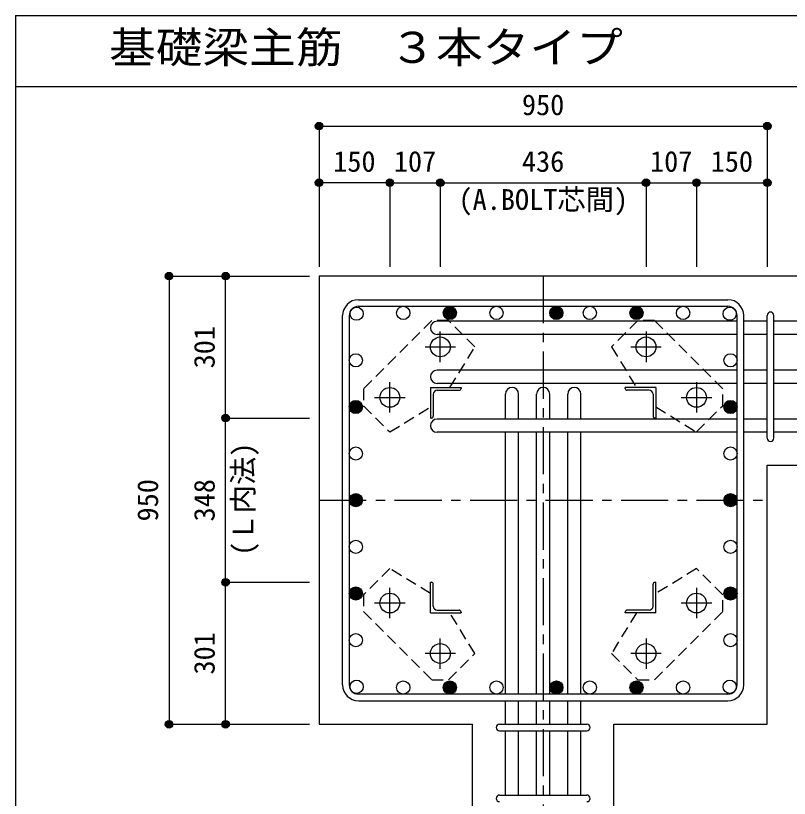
# Model space of a CAD drawing. Units: millimetres at full size, sheet at 1:20. Extents: x -3982 to 3969, y -2797 to 2801.
# Drawn here: x -3982 to -2342, y 1142 to 2801 of the extents above; entities that cross this region are included whole.
import ezdxf
from ezdxf.enums import TextEntityAlignment as Align

# ---------------------------------------------------------------- set-up
doc = ezdxf.new("R2010")
doc.units = ezdxf.units.MM
doc.header["$LTSCALE"] = 20
doc.header["$PDMODE"] = 32
doc.header["$PDSIZE"] = 10
doc.linetypes.add('CHAIN1', pattern=[8, 5, -1, 1, -1])
doc.linetypes.add('DASHED1', pattern=[1.8, 1.2, -0.6])
for name, color, linetype in [('6-1_躯体線', 2, 'Continuous'), ('6-2_A.Bolt_', 4, 'Continuous'), ('6-3_柱型主筋', 4, 'Continuous'), ('6-4_フープ', 7, 'Continuous'), ('6-5_梁主筋', 7, 'Continuous'), ('6-6_S.T.P.', 7, 'Continuous'), ('6-7_文字', 7, 'Continuous'), ('6-9_プレート', 4, 'DASHED1'), ('6-D_寸法', 4, 'Continuous'), ('F-0_枠', 6, 'Continuous')]:
    doc.layers.add(name, color=color, linetype=linetype)
doc.styles.add('ＭＳ ゴシック', font='')
doc.styles.get('ＭＳ ゴシック').set_extended_font_data('MS Gothic')

msp = doc.modelspace()

# ---------------------------------------------------------------- linework, layer by layer
at = {"layer": '6-1_躯体線'}
for p, q in [((-3338.87, 2248.59), (-3338.87, 1298.59)), ((-1988.87, 2248.59), (-3338.87, 2248.59)), ((-2388.87, 1848.09), (-1988.87, 1848.09)), ((-2388.87, 1298.59), (-2388.87, 1848.09)), ((-3338.87, 1298.59), (-3013.37, 1298.59)), ((-3013.37, 898.59), (-3013.37, 1298.59)), ((-2714.37, 898.59), (-2714.37, 1298.59)), ((-2714.37, 1298.59), (-2388.87, 1298.59))]:
    msp.add_line(p, q, dxfattribs=at)
at = {"layer": '6-2_A.Bolt_', "linetype": 'CHAIN1'}
for p, q in [((-3081.87, 2066.39), (-3081.87, 2130.89)), ((-2645.87, 2130.89), (-2645.87, 2066.39)), ((-3114.17, 2098.59), (-3049.67, 2098.59)), ((-2678.07, 2098.59), (-2613.57, 2098.59)), ((-3188.87, 1959.39), (-3188.87, 2023.89)), ((-2538.87, 2023.89), (-2538.87, 1959.39)), ((-3221.17, 1991.59), (-3156.67, 1991.59)), ((-2571.07, 1991.59), (-2506.57, 1991.59)), ((-3188.87, 1523.29), (-3188.87, 1587.79)), ((-2538.87, 1587.79), (-2538.87, 1523.29)), ((-3156.67, 1555.59), (-3221.17, 1555.59)), ((-2506.57, 1555.59), (-2571.07, 1555.59)), ((-3081.87, 1416.29), (-3081.87, 1480.79)), ((-2645.87, 1480.79), (-2645.87, 1416.29)), ((-3049.67, 1448.59), (-3114.17, 1448.59)), ((-2613.57, 1448.59), (-2678.07, 1448.59))]:
    msp.add_line(p, q, dxfattribs=at)
at = {"layer": '6-2_A.Bolt_'}
for p, q in [((-3102.87, 2012.59), (-3037.87, 2012.59)), ((-3102.87, 2012.59), (-3102.87, 1947.59)), ((-3037.87, 2012.59), (-3037.87, 2010.59)), ((-2624.87, 2012.59), (-2689.87, 2012.59)), ((-2689.87, 2010.59), (-2689.87, 2012.59)), ((-2624.87, 2012.59), (-2624.87, 1947.59)), ((-3096.87, 1998.09), (-3096.87, 1951.59)), ((-3088.37, 2006.59), (-3041.87, 2006.59)), ((-2639.37, 2006.59), (-2685.87, 2006.59)), ((-2630.87, 1998.09), (-2630.87, 1951.59)), ((-3100.87, 1947.59), (-3102.87, 1947.59)), ((-2624.87, 1947.59), (-2626.87, 1947.59)), ((-3102.87, 1599.59), (-3100.87, 1599.59)), ((-3102.87, 1534.59), (-3102.87, 1599.59)), ((-3096.87, 1549.09), (-3096.87, 1595.59)), ((-2630.87, 1549.09), (-2630.87, 1595.59)), ((-2626.87, 1599.59), (-2624.87, 1599.59)), ((-2624.87, 1534.59), (-2624.87, 1599.59)), ((-3102.87, 1534.59), (-3037.87, 1534.59)), ((-3088.37, 1540.59), (-3041.87, 1540.59)), ((-3037.87, 1536.59), (-3037.87, 1534.59)), ((-2689.87, 1534.59), (-2689.87, 1536.59)), ((-2624.87, 1534.59), (-2689.87, 1534.59)), ((-2639.37, 1540.59), (-2685.87, 1540.59))]:
    msp.add_line(p, q, dxfattribs=at)
at = {"layer": '6-2_A.Bolt_', "color": 3}
for centre in [(-3081.87, 2098.59), (-2645.87, 2098.59), (-3188.87, 1991.59), (-2538.87, 1991.59), (-3188.87, 1555.59), (-2538.87, 1555.59), (-3081.87, 1448.59), (-2645.87, 1448.59)]:
    msp.add_circle(centre, 21, dxfattribs=at)
at = {"layer": '6-2_A.Bolt_'}
for centre, radius, start, end in [((-3041.87, 2010.59), 4, 270, 0), ((-2685.87, 2010.59), 4, 180, 270), ((-3088.37, 1998.09), 8.5, 90, 180), ((-2639.37, 1998.09), 8.5, 0, 90), ((-3100.87, 1951.59), 4, 270, 0), ((-2626.87, 1951.59), 4, 180, 270), ((-3100.87, 1595.59), 4, 0, 90), ((-2626.87, 1595.59), 4, 90, 180), ((-3088.37, 1549.09), 8.5, 180, 270), ((-2639.37, 1549.09), 8.5, 270, 0), ((-3041.87, 1536.59), 4, 0, 90), ((-2685.87, 1536.59), 4, 90, 180)]:
    msp.add_arc(centre, radius, start, end, dxfattribs=at)
at = {"layer": '6-3_柱型主筋', "color": 3}
for centre in [(-3259.26, 2168.98), (-3160.41, 2170.59), (-3061.56, 2170.59), (-3061.56, 2170.59), (-2962.71, 2170.59), (-2835.87, 2170.59), (-2835.87, 2170.59), (-2765.02, 2170.59), (-2666.17, 2170.59), (-2666.17, 2170.59), (-2567.33, 2170.59), (-2468.48, 2168.98), (-3260.87, 2070.13), (-2466.87, 2070.13), (-3260.87, 1971.28), (-3260.87, 1971.28), (-2466.87, 1971.28), (-2466.87, 1971.28), (-3260.87, 1872.44), (-2466.87, 1872.44), (-3260.87, 1773.59), (-3260.87, 1773.59), (-2466.87, 1773.59), (-2466.87, 1773.59), (-3260.87, 1674.74), (-2466.87, 1674.74), (-3260.87, 1575.89), (-3260.87, 1575.89), (-2466.87, 1575.89), (-2466.87, 1575.89), (-3260.87, 1477.05), (-2466.87, 1477.05), (-3259.26, 1378.2), (-3160.41, 1376.59), (-3061.56, 1376.59), (-3061.56, 1376.59), (-2962.71, 1376.59), (-2835.87, 1376.59), (-2835.87, 1376.59), (-2765.02, 1376.59), (-2666.17, 1376.59), (-2666.17, 1376.59), (-2567.33, 1376.59), (-2468.48, 1378.2)]:
    msp.add_circle(centre, 14, dxfattribs=at)
at = {"layer": '6-3_柱型主筋'}
for centre, radius in [((-3061.56, 2170.59), 14), ((-3061.56, 2170.59), 12.6), ((-3061.56, 2170.59), 11.2), ((-3061.56, 2170.59), 9.8), ((-3061.56, 2170.59), 8.4), ((-3061.56, 2170.59), 7), ((-3061.56, 2170.59), 5.6), ((-3061.56, 2170.59), 4.2), ((-2835.87, 2170.59), 14), ((-2835.87, 2170.59), 12.6), ((-2835.87, 2170.59), 11.2), ((-2835.87, 2170.59), 9.8), ((-2835.87, 2170.59), 8.4), ((-2835.87, 2170.59), 7), ((-2835.87, 2170.59), 5.6), ((-2835.87, 2170.59), 4.2), ((-2666.17, 2170.59), 14), ((-2666.17, 2170.59), 12.6), ((-2666.17, 2170.59), 11.2), ((-2666.17, 2170.59), 9.8), ((-2666.17, 2170.59), 8.4), ((-2666.17, 2170.59), 7), ((-2666.17, 2170.59), 5.6), ((-2666.17, 2170.59), 4.2), ((-3061.56, 2170.59), 2.8), ((-3061.56, 2170.59), 1.4), ((-2835.87, 2170.59), 2.8), ((-2835.87, 2170.59), 1.4), ((-2666.17, 2170.59), 2.8), ((-2666.17, 2170.59), 1.4), ((-3260.87, 1971.28), 14), ((-3260.87, 1971.28), 12.6), ((-3260.87, 1971.28), 11.2), ((-3260.87, 1971.28), 9.8), ((-3260.87, 1971.28), 8.4), ((-3260.87, 1971.28), 7), ((-3260.87, 1971.28), 5.6), ((-3260.87, 1971.28), 4.2), ((-2466.87, 1971.28), 14), ((-2466.87, 1971.28), 12.6), ((-2466.87, 1971.28), 11.2), ((-2466.87, 1971.28), 9.8), ((-2466.87, 1971.28), 8.4), ((-2466.87, 1971.28), 7), ((-2466.87, 1971.28), 5.6), ((-2466.87, 1971.28), 4.2), ((-3260.87, 1971.28), 2.8), ((-3260.87, 1971.28), 1.4), ((-2466.87, 1971.28), 2.8), ((-2466.87, 1971.28), 1.4), ((-3260.87, 1773.59), 14), ((-3260.87, 1773.59), 12.6), ((-3260.87, 1773.59), 11.2), ((-3260.87, 1773.59), 9.8), ((-3260.87, 1773.59), 8.4), ((-3260.87, 1773.59), 7), ((-3260.87, 1773.59), 5.6), ((-3260.87, 1773.59), 4.2), ((-3260.87, 1773.59), 2.8), ((-2466.87, 1773.59), 14), ((-2466.87, 1773.59), 12.6), ((-2466.87, 1773.59), 11.2), ((-2466.87, 1773.59), 9.8), ((-2466.87, 1773.59), 8.4), ((-2466.87, 1773.59), 7), ((-2466.87, 1773.59), 5.6), ((-2466.87, 1773.59), 4.2), ((-2466.87, 1773.59), 2.8), ((-3260.87, 1773.59), 1.4), ((-2466.87, 1773.59), 1.4), ((-3260.87, 1575.89), 14), ((-3260.87, 1575.89), 12.6), ((-3260.87, 1575.89), 11.2), ((-3260.87, 1575.89), 9.8), ((-3260.87, 1575.89), 8.4), ((-3260.87, 1575.89), 7), ((-3260.87, 1575.89), 5.6), ((-3260.87, 1575.89), 4.2), ((-3260.87, 1575.89), 2.8), ((-3260.87, 1575.89), 1.4), ((-2466.87, 1575.89), 14), ((-2466.87, 1575.89), 12.6), ((-2466.87, 1575.89), 11.2), ((-2466.87, 1575.89), 9.8), ((-2466.87, 1575.89), 8.4), ((-2466.87, 1575.89), 7), ((-2466.87, 1575.89), 5.6), ((-2466.87, 1575.89), 4.2), ((-2466.87, 1575.89), 2.8), ((-2466.87, 1575.89), 1.4), ((-3061.56, 1376.59), 14), ((-3061.56, 1376.59), 12.6), ((-3061.56, 1376.59), 11.2), ((-3061.56, 1376.59), 9.8), ((-3061.56, 1376.59), 8.4), ((-3061.56, 1376.59), 7), ((-3061.56, 1376.59), 5.6), ((-3061.56, 1376.59), 4.2), ((-3061.56, 1376.59), 2.8), ((-3061.56, 1376.59), 1.4), ((-2835.87, 1376.59), 14), ((-2835.87, 1376.59), 12.6), ((-2835.87, 1376.59), 11.2), ((-2835.87, 1376.59), 9.8), ((-2835.87, 1376.59), 8.4), ((-2835.87, 1376.59), 7), ((-2835.87, 1376.59), 5.6), ((-2835.87, 1376.59), 4.2), ((-2835.87, 1376.59), 2.8), ((-2835.87, 1376.59), 1.4), ((-2666.17, 1376.59), 14), ((-2666.17, 1376.59), 12.6), ((-2666.17, 1376.59), 11.2), ((-2666.17, 1376.59), 9.8), ((-2666.17, 1376.59), 8.4), ((-2666.17, 1376.59), 7), ((-2666.17, 1376.59), 5.6), ((-2666.17, 1376.59), 4.2), ((-2666.17, 1376.59), 2.8), ((-2666.17, 1376.59), 1.4)]:
    msp.add_circle(centre, radius, dxfattribs=at)
at = {"layer": '6-4_フープ'}
for p, q in [((-3255.37, 2198.59), (-2472.37, 2198.59)), ((-3255.37, 2184.59), (-2472.37, 2184.59)), ((-3288.87, 1382.09), (-3288.87, 2165.09)), ((-3274.87, 2165.09), (-3274.87, 1382.09)), ((-2452.87, 1382.09), (-2452.87, 2165.09)), ((-2438.87, 1382.09), (-2438.87, 2165.09)), ((-2472.37, 1362.59), (-3255.37, 1362.59)), ((-3255.37, 1348.59), (-2472.37, 1348.59))]:
    msp.add_line(p, q, dxfattribs=at)
for centre, radius, start, end in [((-3255.37, 2165.09), 33.5, 90, 180), ((-2472.37, 2165.09), 33.5, 0, 90), ((-3255.37, 2165.09), 19.5, 90, 180), ((-2472.37, 2165.09), 19.5, 0, 90), ((-3255.37, 1382.09), 33.5, 180, 270), ((-3255.37, 1382.09), 19.5, 180, 270), ((-2472.37, 1382.09), 33.5, 270, 0), ((-2472.37, 1382.09), 19.5, 270, 0)]:
    msp.add_arc(centre, radius, start, end, dxfattribs=at)
at = {"layer": '6-5_梁主筋'}
for p, q in [((-2452.87, 2152.98), (-3088.87, 2152.98)), ((-2388.87, 2152.98), (-2438.87, 2152.98)), ((-2238.87, 2152.98), (-2374.87, 2152.98)), ((-2452.87, 2124.98), (-3088.87, 2124.98)), ((-2388.87, 2124.98), (-2438.87, 2124.98)), ((-2238.87, 2124.98), (-2374.87, 2124.98)), ((-2452.87, 2049.28), (-3088.87, 2049.28)), ((-2388.87, 2049.28), (-2438.87, 2049.28)), ((-2238.87, 2049.28), (-2374.87, 2049.28)), ((-2452.87, 2021.28), (-3088.87, 2021.28)), ((-2388.87, 2021.28), (-2438.87, 2021.28)), ((-2238.87, 2021.28), (-2374.87, 2021.28)), ((-2943.87, 1945.59), (-2943.87, 1998.59)), ((-2915.87, 1945.59), (-2915.87, 1998.59)), ((-2877.87, 1945.59), (-2877.87, 1998.59)), ((-2849.87, 1945.59), (-2849.87, 1998.59)), ((-2811.87, 1945.59), (-2811.87, 1998.59)), ((-2783.87, 1945.59), (-2783.87, 1998.59)), ((-2452.87, 1945.59), (-3088.87, 1945.59)), ((-2388.87, 1945.59), (-2438.87, 1945.59)), ((-2238.87, 1945.59), (-2374.87, 1945.59)), ((-2452.87, 1917.59), (-3088.87, 1917.59)), ((-2943.87, 1362.59), (-2943.87, 1917.59)), ((-2915.87, 1362.59), (-2915.87, 1917.59)), ((-2877.87, 1362.59), (-2877.87, 1917.59)), ((-2849.87, 1362.59), (-2849.87, 1917.59)), ((-2811.87, 1362.59), (-2811.87, 1917.59)), ((-2783.87, 1362.59), (-2783.87, 1917.59)), ((-2388.87, 1917.59), (-2438.87, 1917.59)), ((-2238.87, 1917.59), (-2374.87, 1917.59)), ((-2943.87, 1298.59), (-2943.87, 1348.59)), ((-2915.87, 1298.59), (-2915.87, 1348.59)), ((-2877.87, 1298.59), (-2877.87, 1348.59)), ((-2849.87, 1298.59), (-2849.87, 1348.59)), ((-2811.87, 1298.59), (-2811.87, 1348.59)), ((-2783.87, 1298.59), (-2783.87, 1348.59)), ((-2943.87, 1148.59), (-2943.87, 1284.59)), ((-2915.87, 1148.59), (-2915.87, 1284.59)), ((-2877.87, 1148.59), (-2877.87, 1284.59)), ((-2849.87, 1148.59), (-2849.87, 1284.59)), ((-2811.87, 1148.59), (-2811.87, 1284.59)), ((-2783.87, 1148.59), (-2783.87, 1284.59))]:
    msp.add_line(p, q, dxfattribs=at)
for centre, start, end in [((-3088.87, 2138.98), 90, 270), ((-3088.87, 2035.28), 90, 270), ((-2929.87, 1998.59), 0, 180), ((-2863.87, 1998.59), 0, 180), ((-2797.87, 1998.59), 0, 180), ((-3088.87, 1931.59), 90, 270)]:
    msp.add_arc(centre, 14, start, end, dxfattribs=at)
at = {"layer": '6-6_S.T.P.'}
for p, q in [((-2388.87, 1905.09), (-2388.87, 2165.48)), ((-2374.87, 1905.09), (-2374.87, 2165.48)), ((-2956.37, 1298.59), (-2771.37, 1298.59)), ((-2956.37, 1284.59), (-2771.37, 1284.59)), ((-2956.37, 1148.59), (-2771.37, 1148.59))]:
    msp.add_line(p, q, dxfattribs=at)
for centre, start, end in [((-2381.87, 2165.48), 0, 180), ((-2381.87, 2165.48), 0, 180), ((-2381.87, 2165.48), 0, 180), ((-2381.87, 2165.48), 0, 180), ((-2381.87, 1905.09), 180, 0), ((-2381.87, 1905.09), 180, 0), ((-2381.87, 1905.09), 180, 0), ((-2381.87, 1905.09), 180, 0), ((-2956.37, 1291.59), 90, 270), ((-2956.37, 1291.59), 90, 270), ((-2956.37, 1291.59), 90, 270), ((-2956.37, 1291.59), 90, 270), ((-2771.37, 1291.59), 270, 90), ((-2771.37, 1291.59), 270, 90), ((-2771.37, 1291.59), 270, 90), ((-2771.37, 1291.59), 270, 90), ((-2956.37, 1141.59), 90, 270), ((-2771.37, 1141.59), 270, 90)]:
    msp.add_arc(centre, 7, start, end, dxfattribs=at)
at = {"layer": '6-9_プレート'}
for points in [[(-3099.67, 2154.29), (-3244.67, 2009.39), (-3244.67, 1973.99), (-3188.77, 1918.19), (-3102.87, 1971.59)], [(-3061.87, 2012.59), (-3008.47, 2098.49), (-3064.27, 2154.29), (-3099.67, 2154.29)], [(-2483.17, 2009.39), (-2628.07, 2154.39), (-2663.47, 2154.39), (-2719.27, 2098.49), (-2665.87, 2012.59)], [(-2624.87, 1971.59), (-2538.97, 1918.19), (-2483.17, 1973.99), (-2483.17, 2009.39)], [(-3102.87, 1575.59), (-3188.77, 1628.99), (-3244.57, 1573.19), (-3244.57, 1537.79)], [(-2628.07, 1392.89), (-2483.07, 1537.79), (-2483.07, 1573.19), (-2538.97, 1628.99), (-2624.87, 1575.59)], [(-3244.57, 1537.79), (-3099.67, 1392.79), (-3064.27, 1392.79), (-3008.47, 1448.69), (-3061.87, 1534.59)], [(-2665.87, 1534.59), (-2719.27, 1448.69), (-2663.47, 1392.89), (-2628.07, 1392.89)]]:
    msp.add_lwpolyline(points, dxfattribs=at)
at = {"layer": '6-D_寸法'}
for p, q in [((-3338.87, 2566.62), (-3338.87, 2446.62)), ((-3338.87, 2566.62), (-3338.87, 2446.62)), ((-3338.87, 2566.62), (-2388.87, 2566.62)), ((-2388.87, 2566.62), (-2388.87, 2446.62)), ((-3338.87, 2446.62), (-3338.87, 2268.59)), ((-3188.87, 2446.62), (-3338.87, 2446.62)), ((-3338.87, 2446.62), (-3338.87, 2268.59)), ((-3188.87, 2446.62), (-3188.87, 2268.59)), ((-3188.87, 2446.62), (-3081.87, 2446.62)), ((-3081.87, 2446.62), (-3081.87, 2268.59)), ((-3081.87, 2446.62), (-2645.87, 2446.62)), ((-2645.87, 2446.62), (-2645.87, 2268.59)), ((-2645.87, 2446.62), (-2538.87, 2446.62)), ((-2538.87, 2446.62), (-2538.87, 2268.59)), ((-2388.87, 2446.62), (-2388.87, 2268.59)), ((-3656.89, 2248.59), (-3536.89, 2248.59)), ((-3656.89, 2248.59), (-3656.89, 1298.59)), ((-3536.89, 2248.59), (-3358.87, 2248.59)), ((-3536.89, 2248.59), (-3358.87, 2248.59)), ((-3536.89, 1599.59), (-3536.89, 1947.59)), ((-3536.89, 1947.59), (-3358.87, 1947.59)), ((-3536.89, 1298.59), (-3536.89, 1599.59)), ((-3536.89, 1599.59), (-3358.87, 1599.59)), ((-3656.89, 1298.59), (-3536.89, 1298.59)), ((-3536.89, 1298.59), (-3358.87, 1298.59)), ((-3536.89, 1298.59), (-3358.87, 1298.59))]:
    msp.add_line(p, q, dxfattribs=at)
at = {"layer": '6-D_寸法', "linetype": 'CHAIN1'}
for p, q in [((-2863.87, 2248.59), (-2863.87, 898.59)), ((-3338.87, 1773.59), (-2388.87, 1773.59))]:
    msp.add_line(p, q, dxfattribs=at)
at = {"layer": '6-D_寸法'}
for points in [[(-2538.87, 2446.62), (-2388.87, 2446.62), (-2388.87, 2268.59)], [(-3656.89, 2248.59), (-3536.89, 2248.59), (-3358.87, 2248.59)], [(-3536.89, 1947.59), (-3536.89, 2248.59), (-3358.87, 2248.59)]]:
    msp.add_lwpolyline(points, dxfattribs=at)
for centre, radius in [((-3338.87, 2566.62), 8), ((-3338.87, 2566.62), 7.2), ((-3338.87, 2566.62), 6.4), ((-3338.87, 2566.62), 5.6), ((-2388.87, 2566.62), 8), ((-2388.87, 2566.62), 7.2), ((-2388.87, 2566.62), 6.4), ((-2388.87, 2566.62), 5.6), ((-3338.87, 2566.62), 4.8), ((-3338.87, 2566.62), 4), ((-3338.87, 2566.62), 3.2), ((-3338.87, 2566.62), 2.4), ((-3338.87, 2566.62), 1.6), ((-3338.87, 2566.62), 0.8), ((-2388.87, 2566.62), 4.8), ((-2388.87, 2566.62), 4), ((-2388.87, 2566.62), 3.2), ((-2388.87, 2566.62), 2.4), ((-2388.87, 2566.62), 1.6), ((-2388.87, 2566.62), 0.8), ((-3338.87, 2446.62), 8), ((-3338.87, 2446.62), 7.2), ((-3338.87, 2446.62), 6.4), ((-3338.87, 2446.62), 5.6), ((-3338.87, 2446.62), 4.8), ((-3338.87, 2446.62), 4), ((-3338.87, 2446.62), 3.2), ((-3338.87, 2446.62), 2.4), ((-3338.87, 2446.62), 1.6), ((-3338.87, 2446.62), 0.8), ((-3188.87, 2446.62), 8), ((-3188.87, 2446.62), 7.2), ((-3188.87, 2446.62), 6.4), ((-3188.87, 2446.62), 5.6), ((-3188.87, 2446.62), 4.8), ((-3188.87, 2446.62), 4), ((-3188.87, 2446.62), 3.2), ((-3188.87, 2446.62), 2.4), ((-3188.87, 2446.62), 1.6), ((-3188.87, 2446.62), 0.8), ((-3081.87, 2446.62), 8), ((-3081.87, 2446.62), 7.2), ((-3081.87, 2446.62), 6.4), ((-3081.87, 2446.62), 5.6), ((-3081.87, 2446.62), 4.8), ((-3081.87, 2446.62), 4), ((-3081.87, 2446.62), 3.2), ((-3081.87, 2446.62), 2.4), ((-3081.87, 2446.62), 1.6), ((-3081.87, 2446.62), 0.8), ((-2645.87, 2446.62), 8), ((-2645.87, 2446.62), 7.2), ((-2645.87, 2446.62), 6.4), ((-2645.87, 2446.62), 5.6), ((-2645.87, 2446.62), 4.8), ((-2645.87, 2446.62), 4), ((-2645.87, 2446.62), 3.2), ((-2645.87, 2446.62), 2.4), ((-2645.87, 2446.62), 1.6), ((-2645.87, 2446.62), 0.8), ((-2538.87, 2446.62), 8), ((-2538.87, 2446.62), 7.2), ((-2538.87, 2446.62), 6.4), ((-2538.87, 2446.62), 5.6), ((-2538.87, 2446.62), 4.8), ((-2538.87, 2446.62), 4), ((-2538.87, 2446.62), 3.2), ((-2538.87, 2446.62), 2.4), ((-2538.87, 2446.62), 1.6), ((-2538.87, 2446.62), 0.8), ((-2388.87, 2446.62), 8), ((-2388.87, 2446.62), 7.2), ((-2388.87, 2446.62), 6.4), ((-2388.87, 2446.62), 5.6), ((-2388.87, 2446.62), 4.8), ((-2388.87, 2446.62), 4), ((-2388.87, 2446.62), 3.2), ((-2388.87, 2446.62), 2.4), ((-2388.87, 2446.62), 1.6), ((-2388.87, 2446.62), 0.8), ((-3656.89, 2248.59), 8), ((-3536.89, 2248.59), 8), ((-3656.89, 2248.59), 7.2), ((-3656.89, 2248.59), 6.4), ((-3656.89, 2248.59), 5.6), ((-3656.89, 2248.59), 4.8), ((-3656.89, 2248.59), 4), ((-3656.89, 2248.59), 3.2), ((-3656.89, 2248.59), 2.4), ((-3656.89, 2248.59), 1.6), ((-3656.89, 2248.59), 0.8), ((-3536.89, 2248.59), 7.2), ((-3536.89, 2248.59), 6.4), ((-3536.89, 2248.59), 5.6), ((-3536.89, 2248.59), 4.8), ((-3536.89, 2248.59), 4), ((-3536.89, 2248.59), 3.2), ((-3536.89, 2248.59), 2.4), ((-3536.89, 2248.59), 1.6), ((-3536.89, 2248.59), 0.8), ((-3536.89, 1947.59), 8), ((-3536.89, 1947.59), 7.2), ((-3536.89, 1947.59), 6.4), ((-3536.89, 1947.59), 5.6), ((-3536.89, 1947.59), 4.8), ((-3536.89, 1947.59), 4), ((-3536.89, 1947.59), 3.2), ((-3536.89, 1947.59), 2.4), ((-3536.89, 1947.59), 1.6), ((-3536.89, 1947.59), 0.8), ((-3536.89, 1599.59), 8), ((-3536.89, 1599.59), 7.2), ((-3536.89, 1599.59), 6.4), ((-3536.89, 1599.59), 5.6), ((-3536.89, 1599.59), 4.8), ((-3536.89, 1599.59), 4), ((-3536.89, 1599.59), 3.2), ((-3536.89, 1599.59), 2.4), ((-3536.89, 1599.59), 1.6), ((-3536.89, 1599.59), 0.8), ((-3656.89, 1298.59), 8), ((-3656.89, 1298.59), 7.2), ((-3656.89, 1298.59), 6.4), ((-3656.89, 1298.59), 5.6), ((-3656.89, 1298.59), 4.8), ((-3656.89, 1298.59), 4), ((-3656.89, 1298.59), 3.2), ((-3656.89, 1298.59), 2.4), ((-3656.89, 1298.59), 1.6), ((-3656.89, 1298.59), 0.8), ((-3536.89, 1298.59), 8), ((-3536.89, 1298.59), 7.2), ((-3536.89, 1298.59), 6.4), ((-3536.89, 1298.59), 5.6), ((-3536.89, 1298.59), 4.8), ((-3536.89, 1298.59), 4), ((-3536.89, 1298.59), 3.2), ((-3536.89, 1298.59), 2.4), ((-3536.89, 1298.59), 1.6), ((-3536.89, 1298.59), 0.8)]:
    msp.add_circle(centre, radius, dxfattribs=at)
at = {"layer": '6-D_寸法', "color": 7}
for p in [(-3338.87, 2566.62), (-2388.87, 2566.62), (-3338.87, 2446.62), (-3338.87, 2446.62), (-3188.87, 2446.62), (-3188.87, 2446.62), (-3081.87, 2446.62), (-3081.87, 2446.62), (-2645.87, 2446.62), (-2645.87, 2446.62), (-2538.87, 2446.62), (-2538.87, 2446.62), (-2388.87, 2446.62), (-3656.89, 2248.59), (-3536.89, 2248.59), (-3536.89, 1947.59), (-3536.89, 1599.59), (-3656.89, 1298.59), (-3536.89, 1298.59)]:
    msp.add_point(p, dxfattribs=at)
at = {"layer": 'F-0_枠'}
for q in [(3969.4, 2800.77), (-3981.92, -2796.83)]:
    msp.add_line((-3981.92, 2800.77), q, dxfattribs=at)
at = {"layer": 'F-0_枠', "color": 2}
msp.add_line((-3981.92, 2650.77), (2482.4, 2650.77), dxfattribs=at)

# ---------------------------------------------------------------- texts
at = {"layer": '6-7_文字', "color": 2, "style": 'ＭＳ ゴシック', "width": 1.1}
msp.add_text('\u3000\u3000基礎梁主筋\u3000３本タイプ', height=65.98, dxfattribs=at).set_placement((-3981.92, 2680.77), align=Align.BOTTOM_LEFT)
at = {"layer": '6-7_文字', "color": 4, "style": 'ＭＳ ゴシック'}
msp.add_text('(A.BOLT芯間)', height=43.99, dxfattribs=at).set_placement((-3043.34, 2375.84), align=Align.BOTTOM_LEFT)
msp.add_text('(Ｌ内法)', height=43.99, rotation=90, dxfattribs=at).set_placement((-3464.93, 1655.83), align=Align.BOTTOM_LEFT)
at = {"layer": '6-D_寸法', "style": 'ＭＳ ゴシック'}
for s, p in [('950', (-2908.87, 2576.62)), ('150', (-3308.87, 2456.62)), ('107', (-3180.37, 2456.62)), ('436', (-2908.87, 2456.62)), ('107', (-2637.37, 2456.62)), ('150', (-2508.87, 2456.62))]:
    msp.add_text(s, height=43.99, dxfattribs=at).set_placement(p, align=Align.BOTTOM_LEFT)
for s, p in [('301', (-3546.89, 2053.09)), ('950', (-3666.89, 1728.59)), ('348', (-3546.89, 1728.59)), ('301', (-3546.89, 1404.09))]:
    msp.add_text(s, height=43.99, rotation=90, dxfattribs=at).set_placement(p, align=Align.BOTTOM_LEFT)

doc.saveas('drawing.dxf')
